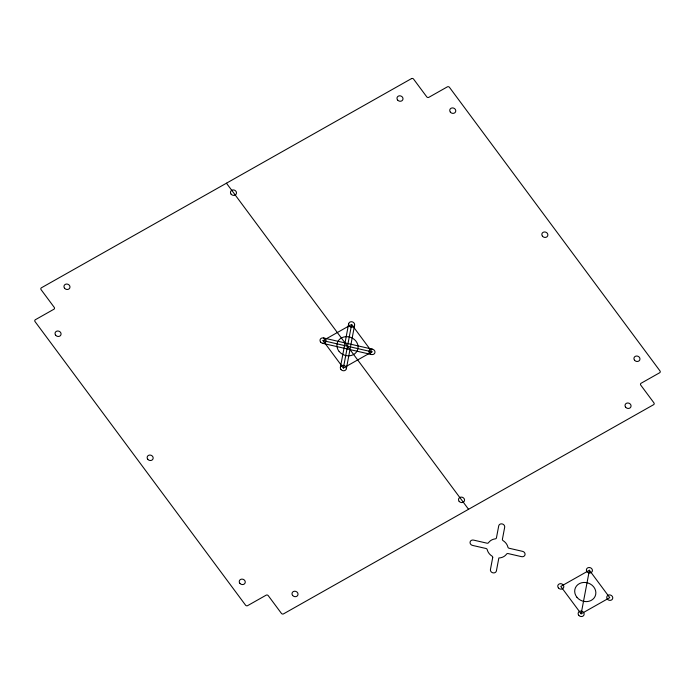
<?xml version="1.0" encoding="UTF-8"?>
<svg xmlns="http://www.w3.org/2000/svg" width="695" height="695" viewBox="0 0 695 695"><rect width="100%" height="100%" fill="white"/><g stroke="black" fill="none" stroke-linecap="round" stroke-linejoin="round"><path stroke-width="1.04" d="M340.385 367.351L348.647 323.766M343.365 368.037L351.635 324.452L323.019 340.628L343.365 368.037L371.981 351.861L351.635 324.452M346.353 368.724L354.615 325.138M581.142 613.824L589.403 570.239L560.787 586.415L581.142 613.824L609.758 597.648L589.403 570.239M323.522 337.97L372.485 349.203M323.019 340.628L371.981 351.861M322.515 343.287L371.478 354.519M226.457 183.202L468.543 509.287M492.703 557.546L490.47 569.353A3.075 2.702 20.4 0 0 492.92 572.828A3.075 2.702 20.4 0 0 496.439 570.717L498.854 557.981A10.746 9.435 20.4 0 0 506.586 554.089A1.538 1.347 20.4 0 1 508.123 553.576L521.389 556.617A3.075 2.702 20.4 0 0 525.029 554.68A3.075 2.702 20.4 0 0 522.388 551.309L509.131 548.259A1.538 1.347 20.4 0 1 507.906 547.113A10.746 9.435 20.4 0 0 503.111 540.658A1.538 1.347 20.4 0 1 502.416 539.216L504.648 527.409A3.075 2.693 20.4 0 0 502.198 523.934A3.075 2.693 20.4 0 0 498.689 526.037L496.447 537.843A1.538 1.347 20.4 0 1 495.274 538.86A10.746 9.435 20.4 0 0 488.542 542.673A1.538 1.347 20.4 0 1 486.995 543.186L473.738 540.145A3.075 2.693 20.4 0 0 470.089 542.074A3.075 2.693 20.4 0 0 472.73 545.453L485.987 548.494A1.538 1.347 20.4 0 1 487.212 549.641A10.746 9.435 20.4 0 0 492.008 556.104A1.538 1.347 20.4 0 1 492.703 557.546M411.475 78.622L41.439 287.773A1.538 1.347 20.4 0 0 41.083 289.65L54.245 307.372A1.538 1.347 20.4 0 1 53.889 309.249L35.384 319.709A1.538 1.347 20.4 0 0 35.028 321.585L245.535 605.145A1.538 1.347 20.4 0 0 247.646 605.632L266.15 595.172A1.538 1.347 20.4 0 1 268.261 595.658L281.414 613.381A1.538 1.347 20.4 0 0 283.525 613.867L653.561 404.716A1.538 1.347 20.4 0 0 653.917 402.839L640.755 385.117A1.538 1.347 20.4 0 1 641.111 383.24L659.616 372.781A1.538 1.347 20.4 0 0 659.972 370.904L449.465 87.344A1.538 1.347 20.4 0 0 447.354 86.858L428.85 97.317A1.538 1.347 20.4 0 1 426.739 96.831L413.586 79.108A1.538 1.347 20.4 0 0 411.475 78.622M349.255 325.955A3.067 2.693 20.4 0 0 354.441 325.686A3.067 2.693 20.4 0 0 351.201 321.716A3.067 2.693 20.4 0 0 349.255 325.955M340.984 369.54A3.067 2.693 20.4 0 0 346.18 369.271A3.067 2.693 20.4 0 0 342.939 365.301A3.067 2.693 20.4 0 0 340.984 369.54M369.601 353.364A3.067 2.693 20.4 0 0 374.787 353.095A3.067 2.693 20.4 0 0 371.556 349.125A3.067 2.693 20.4 0 0 369.601 353.364M320.638 342.131A3.067 2.693 20.4 0 0 325.825 341.862A3.067 2.693 20.4 0 0 322.593 337.892A3.067 2.693 20.4 0 0 320.638 342.131M339.169 351.514A10.746 9.435 20.4 0 0 357.334 350.567A10.746 9.435 20.4 0 0 345.997 336.658A10.746 9.435 20.4 0 0 339.169 351.514M558.406 587.918A3.067 2.693 20.4 0 0 563.602 587.649A3.067 2.693 20.4 0 0 560.361 583.67A3.067 2.693 20.4 0 0 558.406 587.918M578.761 615.327A3.067 2.693 20.4 0 0 583.948 615.058A3.067 2.693 20.4 0 0 580.707 611.087A3.067 2.693 20.4 0 0 578.761 615.327M607.378 599.151A3.067 2.693 20.4 0 0 612.564 598.882A3.067 2.693 20.4 0 0 609.324 594.911A3.067 2.693 20.4 0 0 607.378 599.151M587.023 571.742A3.067 2.693 20.4 0 0 592.218 571.472A3.067 2.693 20.4 0 0 588.978 567.502A3.067 2.693 20.4 0 0 587.023 571.742M576.946 597.3A10.746 9.435 20.4 0 0 595.102 596.353A10.746 9.435 20.4 0 0 583.774 582.445A10.746 9.435 20.4 0 0 576.946 597.3M634.57 360.262A3.067 2.693 20.4 0 0 639.756 359.993A3.067 2.693 20.4 0 0 636.516 356.014A3.067 2.693 20.4 0 0 634.57 360.262M450.369 112.147A3.067 2.693 20.4 0 0 455.564 111.878A3.067 2.693 20.4 0 0 452.323 107.907A3.067 2.693 20.4 0 0 450.369 112.147M542.465 236.204A3.067 2.693 20.4 0 0 547.66 235.935A3.067 2.693 20.4 0 0 544.42 231.956A3.067 2.693 20.4 0 0 542.465 236.204M625.656 407.227A3.067 2.693 20.4 0 0 630.851 406.957A3.067 2.693 20.4 0 0 627.611 402.987A3.067 2.693 20.4 0 0 625.656 407.227M459.143 501.347A3.067 2.693 20.4 0 0 464.338 501.069A3.067 2.693 20.4 0 0 461.098 497.099A3.067 2.693 20.4 0 0 459.143 501.347M292.63 595.459A3.067 2.693 20.4 0 0 297.816 595.189A3.067 2.693 20.4 0 0 294.584 591.219A3.067 2.693 20.4 0 0 292.63 595.459M397.61 100.037A3.067 2.693 20.4 0 0 402.796 99.767A3.067 2.693 20.4 0 0 399.564 95.797A3.067 2.693 20.4 0 0 397.61 100.037M231.096 194.157A3.067 2.693 20.4 0 0 236.283 193.888A3.067 2.693 20.4 0 0 233.051 189.909A3.067 2.693 20.4 0 0 231.096 194.157M64.583 288.269A3.067 2.693 20.4 0 0 69.769 287.999A3.067 2.693 20.4 0 0 66.529 284.029A3.067 2.693 20.4 0 0 64.583 288.269M239.871 583.348A3.067 2.693 20.4 0 0 245.057 583.079A3.067 2.693 20.4 0 0 241.817 579.109A3.067 2.693 20.4 0 0 239.871 583.348M55.669 335.242A3.067 2.693 20.4 0 0 60.865 334.964A3.067 2.693 20.4 0 0 57.624 330.994A3.067 2.693 20.4 0 0 55.669 335.242M147.774 459.299A3.067 2.693 20.4 0 0 152.961 459.021A3.067 2.693 20.4 0 0 149.72 455.051A3.067 2.693 20.4 0 0 147.774 459.299"/></g></svg>
